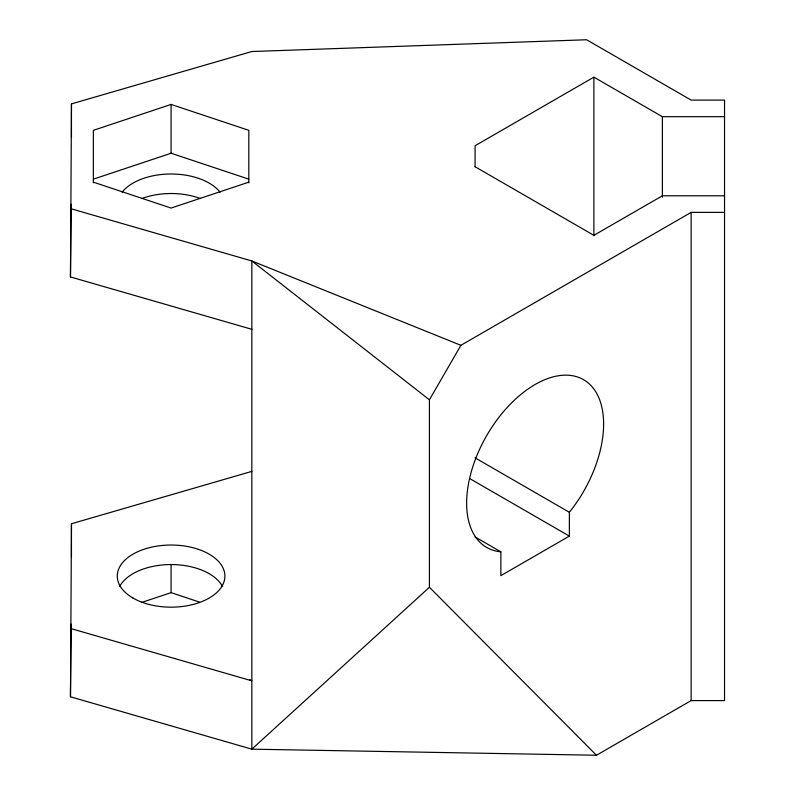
<?xml version="1.0" encoding="UTF-8"?>
<svg xmlns="http://www.w3.org/2000/svg" width="795" height="795" viewBox="0 0 795 795"><rect width="100%" height="100%" fill="white"/><g stroke="black" fill="none" stroke-linecap="round" stroke-linejoin="round"><path stroke-width="1.19" d="M251.846 329.309L70.467 276.948L71.461 103.877L251.846 51.526L586.611 39.75L691.133 100.1L724.533 100.1L724.533 700.594L691.133 700.594L596.469 755.25L251.846 749.168L70.467 696.808L71.461 523.746L251.846 471.385M70.467 276.948L71.152 204.265M70.467 696.808L71.152 624.125M596.469 755.25L429.419 587.276L429.419 399.815L460.891 345.318L691.133 212.384L724.533 212.384M429.419 587.276L251.846 749.168L251.846 260.959L70.467 208.598M724.533 116.696L662.384 116.696L593.885 77.155L475.082 145.743L475.082 166.811M569.369 536.098L500.87 575.65L500.87 551.829A96.861 55.928 -60 0 1 482.654 443.024A96.861 55.928 -60 0 1 587.584 382.435A96.861 55.928 -60 0 1 569.369 512.288L569.369 536.098L469.597 478.501M248.815 182.85L248.815 130.33L171.084 104.423L93.363 130.33L93.363 182.85M93.363 179.153L171.084 153.246L248.815 179.153M248.815 182.154L171.084 208.061L93.363 182.154M141.649 602.441L171.084 592.633L199.356 602.054M724.533 195.789L662.384 195.789L593.885 235.33L475.082 166.741M70.467 628.457L251.846 680.818L249.938 679.725M460.891 345.318L251.846 260.959L429.419 399.815M474.963 457.781L569.369 512.288M475.122 536.973L500.87 551.829M691.133 212.384L691.133 700.594M662.384 116.696L662.384 197.239M593.885 77.155L593.885 235.757M171.084 104.423L171.084 153.246M119.588 586.621A53.812 31.065 0 0 1 171.084 564.559L171.084 592.633M71.461 103.877L71.461 136.839M71.461 523.746L71.461 556.699M141.788 198.531A53.812 31.065 0 0 1 200.39 198.531M122.072 192.231A53.812 31.065 0 0 1 171.084 173.996A53.812 31.065 0 0 1 220.106 192.231M171.084 564.559A53.812 31.065 0 0 1 222.59 586.621M133.033 598.069A53.812 31.065 0 0 0 223.067 584.146A53.812 31.065 0 0 0 157.162 546.095A53.812 31.065 0 0 0 133.033 598.069"/></g></svg>
